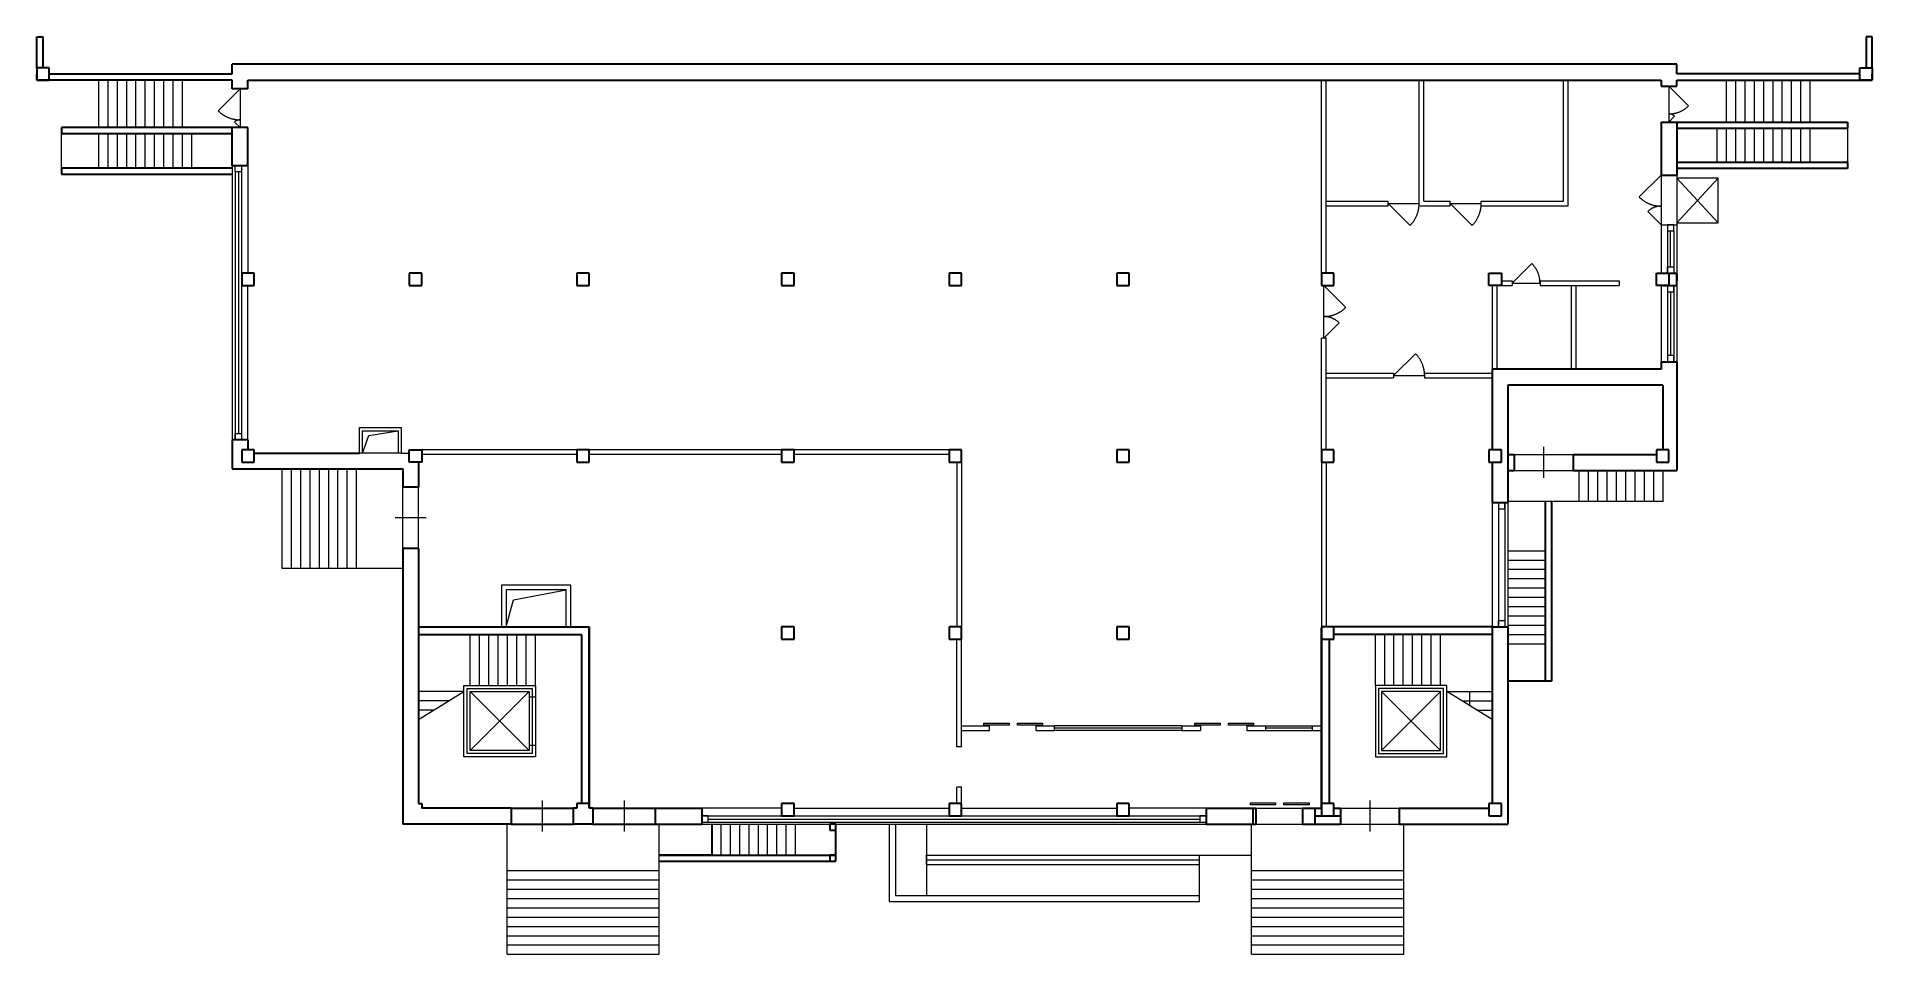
# Model space of a CAD drawing. Header units: metres. Extents: x 8.9 to 68, y 24.3 to 53.8.
import ezdxf

# ---------------------------------------------------------------- set-up
doc = ezdxf.new("R2010")
doc.units = ezdxf.units.M
doc.header["$MEASUREMENT"] = 0

msp = doc.modelspace()

# ---------------------------------------------------------------- linework, layer by layer
at = {"color": 7, "lineweight": 30, "ltscale": 0.001}
for p, q in [((8.885, 52.839), (8.885, 53.839)), ((8.885, 53.839), (9.085, 53.839)), ((9.085, 53.839), (9.085, 52.839)), ((68.05, 53.839), (67.85, 53.839)), ((67.85, 53.839), (67.85, 52.839)), ((68.05, 52.839), (68.05, 53.839)), ((9.285, 52.839), (8.885, 52.839)), ((8.885, 52.839), (8.885, 52.439)), ((9.285, 52.439), (9.285, 52.839)), ((15.185, 52.639), (15.185, 52.949)), ((61.75, 52.639), (61.75, 52.949)), ((67.65, 52.839), (68.05, 52.839)), ((67.65, 52.439), (67.65, 52.839)), ((68.05, 52.839), (68.05, 52.439)), ((8.885, 52.439), (8.885, 52.639)), ((8.885, 52.439), (9.285, 52.439)), ((15.185, 52.439), (8.885, 52.439)), ((9.285, 52.639), (15.185, 52.639)), ((15.185, 52.159), (15.185, 52.439)), ((15.695, 52.159), (15.185, 52.159)), ((15.695, 52.159), (15.695, 52.439)), ((15.695, 52.439), (61.24, 52.439)), ((61.24, 52.439), (61.24, 52.249)), ((61.24, 52.249), (61.75, 52.249)), ((67.65, 52.639), (61.75, 52.639)), ((61.75, 52.439), (68.05, 52.439)), ((61.75, 52.249), (61.75, 52.439)), ((68.05, 52.439), (67.65, 52.439)), ((68.05, 52.439), (68.05, 52.639)), ((9.685, 50.909), (9.685, 50.709)), ((15.185, 50.909), (9.685, 50.909)), ((15.695, 50.909), (15.185, 50.909)), ((15.185, 49.679), (15.185, 50.909)), ((15.695, 49.679), (15.695, 50.909)), ((61.24, 51.089), (61.24, 49.379)), ((61.24, 51.089), (61.75, 51.089)), ((61.75, 51.089), (67.25, 51.089)), ((61.75, 51.089), (61.75, 49.379)), ((61.75, 50.889), (67.25, 50.889)), ((67.25, 51.089), (67.25, 50.889)), ((15.185, 50.709), (9.685, 50.709)), ((67.25, 49.789), (61.75, 49.789)), ((67.25, 49.789), (67.25, 49.589)), ((9.685, 49.609), (15.185, 49.609)), ((9.685, 49.609), (9.685, 49.409)), ((9.685, 49.409), (15.185, 49.409)), ((15.695, 49.679), (15.185, 49.679)), ((61.24, 49.379), (61.75, 49.379)), ((61.24, 49.379), (61.75, 49.379)), ((67.25, 49.589), (61.75, 49.589)), ((15.895, 46.219), (15.495, 46.219)), ((15.495, 46.219), (15.495, 45.819)), ((15.895, 45.819), (15.895, 46.219)), ((61.095, 46.219), (61.495, 46.219)), ((61.095, 45.819), (61.095, 46.219)), ((61.24, 46.219), (61.75, 46.219)), ((61.495, 46.219), (61.495, 45.819)), ((61.75, 45.819), (61.75, 46.219)), ((61.75, 46.179), (61.75, 45.979)), ((15.495, 45.819), (15.895, 45.819)), ((61.495, 45.819), (61.095, 45.819)), ((61.295, 45.819), (61.75, 45.819)), ((61.24, 43.359), (61.24, 43.119)), ((61.24, 43.359), (61.75, 43.359)), ((61.75, 43.359), (61.75, 39.859)), ((61.75, 43.359), (61.75, 40.119)), ((55.795, 43.119), (55.795, 40.519)), ((61.24, 43.119), (55.795, 43.119)), ((56.305, 42.609), (56.305, 38.819)), ((61.295, 42.609), (56.305, 42.609)), ((61.295, 42.609), (61.295, 40.519)), ((15.695, 40.849), (15.185, 40.849)), ((15.695, 40.849), (15.695, 40.519)), ((15.895, 40.519), (15.495, 40.519)), ((15.495, 40.519), (15.495, 40.119)), ((15.895, 40.119), (15.895, 40.519)), ((15.895, 40.419), (19.285, 40.419)), ((20.895, 40.409), (20.895, 40.519)), ((20.895, 40.519), (21.295, 40.519)), ((20.895, 40.119), (20.895, 40.519)), ((21.295, 40.519), (21.295, 40.119)), ((26.695, 40.519), (26.295, 40.519)), ((26.295, 40.519), (26.295, 40.119)), ((26.695, 40.119), (26.695, 40.519)), ((33.295, 40.519), (32.895, 40.519)), ((32.895, 40.519), (32.895, 40.119)), ((33.295, 40.119), (33.295, 40.519)), ((38.695, 40.519), (38.295, 40.519)), ((38.295, 40.519), (38.295, 40.119)), ((38.695, 40.119), (38.695, 40.519)), ((44.095, 40.519), (43.695, 40.519)), ((43.695, 40.519), (43.695, 40.119)), ((44.095, 40.119), (44.095, 40.519)), ((50.695, 40.519), (50.295, 40.519)), ((50.295, 40.519), (50.295, 40.119)), ((50.695, 40.119), (50.695, 40.519)), ((56.095, 40.519), (55.695, 40.519)), ((55.695, 40.519), (55.695, 40.119)), ((56.095, 40.519), (55.695, 40.519)), ((55.695, 40.519), (55.695, 40.119)), ((56.095, 40.119), (56.095, 40.519)), ((56.095, 40.119), (56.095, 40.519)), ((56.305, 40.369), (56.505, 40.369)), ((56.505, 40.369), (56.505, 39.859)), ((58.405, 40.369), (58.405, 39.859)), ((58.405, 40.369), (61.095, 40.369)), ((61.495, 40.519), (61.095, 40.519)), ((61.095, 40.519), (61.095, 40.119)), ((61.495, 40.519), (61.095, 40.519)), ((61.095, 40.519), (61.095, 40.119)), ((61.495, 40.119), (61.495, 40.519)), ((61.495, 40.119), (61.495, 40.519)), ((15.185, 39.909), (20.685, 39.909)), ((15.495, 40.119), (15.895, 40.119)), ((20.685, 39.909), (20.685, 39.319)), ((21.295, 40.119), (20.895, 40.119)), ((21.195, 40.119), (21.195, 39.319)), ((26.295, 40.119), (26.695, 40.119)), ((32.895, 40.119), (33.295, 40.119)), ((38.295, 40.119), (38.695, 40.119)), ((43.695, 40.119), (44.095, 40.119)), ((50.295, 40.119), (50.695, 40.119)), ((55.695, 40.119), (56.095, 40.119)), ((55.695, 40.119), (56.095, 40.119)), ((55.795, 40.119), (55.795, 38.819)), ((56.305, 39.859), (56.505, 39.859)), ((58.405, 39.859), (61.75, 39.859)), ((61.095, 40.119), (61.495, 40.119)), ((61.095, 40.119), (61.495, 40.119)), ((21.195, 39.319), (20.685, 39.319)), ((55.795, 38.819), (56.305, 38.819)), ((57.505, 38.859), (57.505, 33.059)), ((57.705, 38.859), (57.705, 33.059)), ((21.195, 37.339), (20.685, 37.339)), ((20.685, 37.339), (20.685, 28.459)), ((21.195, 37.339), (21.195, 29.119)), ((21.195, 34.819), (26.695, 34.819)), ((21.195, 34.819), (23.865, 34.819)), ((21.195, 34.569), (26.445, 34.569)), ((26.445, 34.569), (26.445, 29.119)), ((26.695, 34.819), (26.695, 28.969)), ((26.695, 28.969), (26.695, 34.769)), ((33.295, 34.819), (32.895, 34.819)), ((32.895, 34.819), (32.895, 34.419)), ((32.895, 34.419), (33.295, 34.419)), ((33.295, 34.419), (33.295, 34.819)), ((38.695, 34.819), (38.295, 34.819)), ((38.295, 34.819), (38.295, 34.419)), ((38.295, 34.419), (38.695, 34.419)), ((38.695, 34.419), (38.695, 34.819)), ((44.095, 34.819), (43.695, 34.819)), ((43.695, 34.819), (43.695, 34.419)), ((43.695, 34.419), (44.095, 34.419)), ((44.095, 34.419), (44.095, 34.819)), ((55.795, 34.819), (50.295, 34.819)), ((50.295, 34.819), (50.295, 28.969)), ((50.695, 34.819), (50.295, 34.819)), ((50.295, 34.819), (50.295, 34.419)), ((50.295, 28.969), (50.295, 34.769)), ((50.295, 34.419), (50.695, 34.419)), ((50.545, 34.419), (50.545, 29.119)), ((50.695, 34.419), (50.695, 34.819)), ((55.795, 34.569), (50.695, 34.569)), ((55.795, 34.819), (56.305, 34.819)), ((55.795, 34.819), (55.795, 29.119)), ((56.305, 34.819), (56.305, 28.459)), ((57.705, 33.059), (56.305, 33.059)), ((21.195, 29.119), (21.295, 29.119)), ((21.295, 29.119), (21.295, 28.969)), ((26.695, 29.119), (26.295, 29.119)), ((26.295, 29.119), (26.295, 28.969)), ((26.695, 28.969), (26.695, 29.119)), ((33.295, 29.119), (32.895, 29.119)), ((32.895, 29.119), (32.895, 28.719)), ((33.295, 28.919), (33.295, 29.119)), ((33.295, 28.719), (33.295, 29.119)), ((38.695, 29.119), (38.295, 29.119)), ((38.295, 29.119), (38.295, 28.719)), ((38.695, 28.719), (38.695, 29.119)), ((44.095, 29.119), (43.695, 29.119)), ((43.695, 29.119), (43.695, 28.719)), ((44.095, 28.719), (44.095, 29.119)), ((50.695, 29.119), (50.295, 29.119)), ((50.295, 29.119), (50.295, 28.719)), ((50.695, 28.719), (50.695, 29.119)), ((56.095, 29.119), (55.695, 29.119)), ((55.695, 29.119), (55.695, 28.719)), ((56.095, 28.719), (56.095, 29.119)), ((24.175, 28.459), (20.685, 28.459)), ((24.175, 28.969), (21.295, 28.969)), ((24.175, 28.969), (26.175, 28.969)), ((24.175, 28.969), (24.175, 28.459)), ((24.175, 28.459), (26.175, 28.459)), ((26.175, 28.969), (26.175, 28.459)), ((26.295, 28.969), (26.175, 28.969)), ((26.815, 28.459), (26.175, 28.459)), ((26.815, 28.969), (26.695, 28.969)), ((26.815, 28.969), (28.815, 28.969)), ((26.815, 28.969), (26.815, 28.459)), ((26.815, 28.459), (28.815, 28.459)), ((28.815, 28.969), (30.325, 28.969)), ((28.815, 28.969), (28.815, 28.459)), ((28.815, 28.459), (30.325, 28.459)), ((30.325, 28.969), (30.325, 28.459)), ((30.645, 28.459), (30.645, 27.459)), ((32.895, 28.719), (33.295, 28.719)), ((34.645, 28.459), (34.445, 28.459)), ((34.445, 28.459), (34.445, 28.259)), ((34.645, 28.259), (34.645, 28.459)), ((34.645, 27.459), (34.645, 28.459)), ((38.295, 28.719), (38.695, 28.719)), ((43.695, 28.719), (44.095, 28.719)), ((46.575, 28.969), (46.575, 28.459)), ((46.575, 28.969), (48.185, 28.969)), ((46.575, 28.969), (48.185, 28.969)), ((46.575, 28.459), (48.185, 28.459)), ((46.575, 28.459), (48.045, 28.459)), ((48.085, 28.969), (48.085, 28.459)), ((48.185, 28.969), (48.185, 28.459)), ((49.685, 28.969), (49.685, 28.459)), ((49.685, 28.969), (50.295, 28.969)), ((49.685, 28.459), (50.905, 28.459)), ((50.085, 28.969), (50.085, 28.459)), ((50.085, 28.969), (50.295, 28.969)), ((50.085, 28.719), (50.295, 28.719)), ((50.295, 28.719), (50.695, 28.719)), ((50.695, 28.969), (50.905, 28.969)), ((50.695, 28.719), (50.905, 28.719)), ((50.905, 28.969), (50.905, 28.459)), ((52.805, 28.969), (52.805, 28.459)), ((52.805, 28.969), (55.695, 28.969)), ((52.805, 28.459), (56.305, 28.459)), ((55.695, 28.719), (56.095, 28.719)), ((34.445, 28.259), (34.645, 28.259)), ((28.945, 27.459), (34.645, 27.459)), ((30.645, 27.459), (28.945, 27.459)), ((28.945, 27.259), (34.645, 27.259)), ((34.645, 27.459), (34.445, 27.459)), ((34.445, 27.459), (34.445, 27.259)), ((34.445, 27.259), (34.645, 27.259)), ((34.645, 27.259), (34.645, 27.459))]:
    msp.add_line(p, q, dxfattribs=at)
at = {"color": 7, "linetype": 'Continuous', "lineweight": 30}
for p, q in [((61.75, 52.949), (15.185, 52.949)), ((21.295, 46.219), (20.895, 46.219)), ((20.895, 46.219), (20.895, 45.819)), ((21.295, 45.819), (21.295, 46.219)), ((26.695, 46.219), (26.295, 46.219)), ((26.295, 46.219), (26.295, 45.819)), ((26.695, 45.819), (26.695, 46.219)), ((33.295, 46.219), (32.895, 46.219)), ((32.895, 46.219), (32.895, 45.819)), ((33.295, 45.819), (33.295, 46.219)), ((38.695, 46.219), (38.295, 46.219)), ((38.295, 46.219), (38.295, 45.819)), ((38.695, 45.819), (38.695, 46.219)), ((44.095, 46.219), (43.695, 46.219)), ((43.695, 46.219), (43.695, 45.819)), ((44.095, 45.819), (44.095, 46.219)), ((50.695, 46.219), (50.295, 46.219)), ((50.295, 46.219), (50.295, 45.819)), ((50.695, 45.819), (50.695, 46.219)), ((55.695, 46.219), (56.095, 46.219)), ((55.695, 45.819), (55.695, 46.219)), ((56.095, 46.219), (56.095, 45.819)), ((20.895, 45.819), (21.295, 45.819)), ((26.295, 45.819), (26.695, 45.819)), ((32.895, 45.819), (33.295, 45.819)), ((38.295, 45.819), (38.695, 45.819)), ((43.695, 45.819), (44.095, 45.819)), ((50.295, 45.819), (50.695, 45.819)), ((56.095, 45.819), (55.695, 45.819)), ((15.185, 40.849), (15.185, 39.909))]:
    msp.add_line(p, q, dxfattribs=at)
at = {"color": 7, "linetype": 'Continuous', "lineweight": 0}
for p, q in [((10.885, 50.909), (10.885, 52.439)), ((11.185, 50.909), (11.185, 52.439)), ((11.485, 50.909), (11.485, 52.439)), ((11.785, 50.909), (11.785, 52.439)), ((12.085, 50.909), (12.085, 52.439)), ((12.385, 50.909), (12.385, 52.439)), ((12.685, 50.909), (12.685, 52.439)), ((12.985, 50.909), (12.985, 52.439)), ((13.285, 50.909), (13.285, 52.439)), ((13.585, 50.909), (13.585, 52.439)), ((15.44, 52.159), (14.733, 51.452)), ((15.44, 52.159), (15.44, 50.909)), ((61.495, 52.249), (61.495, 51.089)), ((61.495, 52.249), (62.131, 51.613)), ((63.35, 51.089), (63.35, 52.439)), ((63.65, 51.089), (63.65, 52.439)), ((63.95, 51.089), (63.95, 52.439)), ((64.25, 51.089), (64.25, 52.439)), ((64.55, 51.089), (64.55, 52.439)), ((64.85, 51.089), (64.85, 52.439)), ((65.15, 51.089), (65.15, 52.439)), ((65.45, 51.089), (65.45, 52.439)), ((65.75, 51.089), (65.75, 52.439)), ((66.05, 51.089), (66.05, 52.439)), ((61.94, 51.467), (61.955, 51.476)), ((61.955, 51.476), (61.969, 51.485)), ((61.969, 51.485), (61.984, 51.494)), ((61.984, 51.494), (61.998, 51.503)), ((61.998, 51.503), (62.013, 51.513)), ((62.013, 51.513), (62.027, 51.523)), ((62.027, 51.523), (62.04, 51.533)), ((62.04, 51.533), (62.054, 51.544)), ((62.054, 51.544), (62.067, 51.555)), ((62.067, 51.555), (62.081, 51.566)), ((62.081, 51.566), (62.094, 51.577)), ((62.094, 51.577), (62.106, 51.589)), ((62.106, 51.589), (62.119, 51.601)), ((62.119, 51.601), (62.131, 51.613)), ((14.733, 51.452), (14.746, 51.439)), ((14.746, 51.439), (14.759, 51.427)), ((14.759, 51.427), (14.772, 51.414)), ((14.772, 51.414), (14.786, 51.402)), ((14.786, 51.402), (14.8, 51.391)), ((14.8, 51.391), (14.814, 51.379)), ((14.814, 51.379), (14.829, 51.368)), ((14.829, 51.368), (14.843, 51.357)), ((14.843, 51.357), (14.858, 51.346)), ((14.858, 51.346), (14.873, 51.335)), ((14.873, 51.335), (14.888, 51.325)), ((14.888, 51.325), (14.903, 51.315)), ((14.903, 51.315), (14.919, 51.306)), ((14.919, 51.306), (14.934, 51.296)), ((14.934, 51.296), (14.95, 51.287)), ((14.95, 51.287), (14.966, 51.278)), ((14.966, 51.278), (14.982, 51.27)), ((14.982, 51.27), (14.999, 51.262)), ((14.999, 51.262), (15.015, 51.254)), ((15.015, 51.254), (15.032, 51.246)), ((15.032, 51.246), (15.049, 51.239)), ((15.049, 51.239), (15.066, 51.232)), ((15.066, 51.232), (15.083, 51.225)), ((15.083, 51.225), (15.1, 51.219)), ((15.1, 51.219), (15.117, 51.213)), ((15.117, 51.213), (15.134, 51.207)), ((15.134, 51.207), (15.152, 51.202)), ((15.152, 51.202), (15.169, 51.196)), ((15.169, 51.196), (15.187, 51.192)), ((15.187, 51.192), (15.205, 51.187)), ((15.205, 51.187), (15.222, 51.183)), ((15.222, 51.183), (15.24, 51.179)), ((15.24, 51.179), (15.258, 51.176)), ((15.258, 51.176), (15.276, 51.173)), ((15.269, 51.092), (15.263, 51.086)), ((15.263, 51.086), (15.44, 50.909)), ((15.276, 51.098), (15.269, 51.092)), ((15.276, 51.173), (15.294, 51.17)), ((15.283, 51.104), (15.276, 51.098)), ((15.29, 51.109), (15.283, 51.104)), ((15.297, 51.115), (15.29, 51.109)), ((15.294, 51.17), (15.312, 51.167)), ((15.305, 51.119), (15.297, 51.115)), ((15.312, 51.124), (15.305, 51.119)), ((15.312, 51.167), (15.33, 51.165)), ((15.32, 51.129), (15.312, 51.124)), ((15.328, 51.133), (15.32, 51.129)), ((15.336, 51.137), (15.328, 51.133)), ((15.33, 51.165), (15.349, 51.163)), ((15.344, 51.14), (15.336, 51.137)), ((15.352, 51.143), (15.344, 51.14)), ((15.349, 51.163), (15.367, 51.162)), ((15.361, 51.146), (15.352, 51.143)), ((15.369, 51.149), (15.361, 51.146)), ((15.367, 51.162), (15.385, 51.161)), ((15.378, 51.151), (15.369, 51.149)), ((15.387, 51.153), (15.378, 51.151)), ((15.385, 51.161), (15.403, 51.16)), ((15.395, 51.155), (15.387, 51.153)), ((15.404, 51.157), (15.395, 51.155)), ((15.403, 51.16), (15.421, 51.159)), ((15.413, 51.158), (15.404, 51.157)), ((15.422, 51.159), (15.413, 51.158)), ((15.421, 51.159), (15.44, 51.159)), ((15.431, 51.159), (15.422, 51.159)), ((15.44, 51.159), (15.431, 51.159)), ((61.495, 51.349), (61.512, 51.349)), ((61.504, 51.349), (61.495, 51.349)), ((61.495, 51.089), (61.679, 51.273)), ((61.513, 51.349), (61.504, 51.349)), ((61.512, 51.349), (61.529, 51.35)), ((61.523, 51.348), (61.513, 51.349)), ((61.532, 51.347), (61.523, 51.348)), ((61.529, 51.35), (61.546, 51.351)), ((61.541, 51.345), (61.532, 51.347)), ((61.55, 51.343), (61.541, 51.345)), ((61.546, 51.351), (61.564, 51.352)), ((61.559, 51.341), (61.55, 51.343)), ((61.568, 51.339), (61.559, 51.341)), ((61.564, 51.352), (61.581, 51.353)), ((61.577, 51.336), (61.568, 51.339)), ((61.586, 51.333), (61.577, 51.336)), ((61.581, 51.353), (61.598, 51.355)), ((61.594, 51.329), (61.586, 51.333)), ((61.603, 51.326), (61.594, 51.329)), ((61.598, 51.355), (61.615, 51.357)), ((61.611, 51.322), (61.603, 51.326)), ((61.619, 51.317), (61.611, 51.322)), ((61.615, 51.357), (61.632, 51.36)), ((61.627, 51.313), (61.619, 51.317)), ((61.635, 51.308), (61.627, 51.313)), ((61.632, 51.36), (61.649, 51.363)), ((61.643, 51.303), (61.635, 51.308)), ((61.651, 51.297), (61.643, 51.303)), ((61.649, 51.363), (61.666, 51.366)), ((61.658, 51.292), (61.651, 51.297)), ((61.665, 51.286), (61.658, 51.292)), ((61.672, 51.279), (61.665, 51.286)), ((61.666, 51.366), (61.683, 51.369)), ((61.679, 51.273), (61.672, 51.279)), ((61.683, 51.369), (61.7, 51.373)), ((61.7, 51.373), (61.717, 51.377)), ((61.717, 51.377), (61.733, 51.381)), ((61.733, 51.381), (61.75, 51.386)), ((61.75, 51.386), (61.766, 51.391)), ((61.766, 51.391), (61.783, 51.396)), ((61.783, 51.396), (61.799, 51.402)), ((61.799, 51.402), (61.815, 51.408)), ((61.815, 51.408), (61.831, 51.414)), ((61.831, 51.414), (61.847, 51.421)), ((61.847, 51.421), (61.863, 51.428)), ((61.863, 51.428), (61.879, 51.435)), ((61.879, 51.435), (61.894, 51.443)), ((61.894, 51.443), (61.909, 51.45)), ((61.909, 51.45), (61.925, 51.459)), ((61.925, 51.459), (61.94, 51.467)), ((63.05, 49.789), (63.05, 50.891)), ((63.35, 49.789), (63.35, 50.891)), ((63.65, 49.789), (63.65, 50.891)), ((63.95, 49.789), (63.95, 50.891)), ((64.25, 49.789), (64.25, 50.891)), ((64.55, 49.789), (64.55, 50.891)), ((64.85, 49.789), (64.85, 50.891)), ((65.15, 49.789), (65.15, 50.891)), ((65.45, 49.789), (65.45, 50.891)), ((65.75, 49.789), (65.75, 50.891)), ((66.05, 49.789), (66.05, 50.891)), ((67.25, 50.889), (67.25, 49.789)), ((9.685, 49.608), (9.685, 50.709)), ((10.885, 49.609), (10.885, 50.711)), ((11.185, 49.609), (11.185, 50.711)), ((11.485, 49.609), (11.485, 50.711)), ((11.785, 49.609), (11.785, 50.711)), ((12.085, 49.609), (12.085, 50.711)), ((12.385, 49.609), (12.385, 50.711)), ((12.685, 49.609), (12.685, 50.711)), ((12.985, 49.609), (12.985, 50.711)), ((13.285, 49.609), (13.285, 50.711)), ((13.585, 49.609), (13.585, 50.711)), ((13.885, 49.609), (13.885, 50.711)), ((15.285, 49.479), (15.285, 49.679)), ((15.285, 49.679), (15.485, 49.679)), ((15.485, 49.479), (15.285, 49.479)), ((15.285, 49.479), (15.285, 40.849)), ((15.385, 49.479), (15.385, 41.049)), ((15.485, 49.679), (15.485, 49.479)), ((15.485, 49.479), (15.485, 40.849)), ((61.24, 49.379), (60.533, 48.672)), ((61.24, 49.379), (61.24, 47.779)), ((61.75, 49.379), (61.75, 47.779)), ((63.086, 49.283), (61.75, 47.834)), ((63.086, 47.834), (61.75, 49.283)), ((63.086, 49.283), (61.75, 49.283)), ((61.75, 49.283), (61.75, 47.834)), ((63.086, 47.834), (63.086, 49.283)), ((60.533, 48.672), (60.546, 48.659)), ((60.546, 48.659), (60.559, 48.647)), ((60.559, 48.647), (60.572, 48.634)), ((60.572, 48.634), (60.586, 48.622)), ((60.586, 48.622), (60.6, 48.611)), ((60.6, 48.611), (60.614, 48.599)), ((60.614, 48.599), (60.629, 48.588)), ((60.629, 48.588), (60.643, 48.577)), ((60.643, 48.577), (60.658, 48.566)), ((60.658, 48.566), (60.673, 48.555)), ((60.673, 48.555), (60.688, 48.545)), ((60.688, 48.545), (60.703, 48.535)), ((60.703, 48.535), (60.719, 48.526)), ((60.719, 48.526), (60.734, 48.516)), ((60.734, 48.516), (60.75, 48.507)), ((52.445, 48.464), (53.445, 48.464)), ((52.445, 48.464), (53.152, 47.757)), ((53.279, 47.912), (53.289, 47.928)), ((53.289, 47.928), (53.298, 47.943)), ((53.298, 47.943), (53.308, 47.959)), ((53.308, 47.959), (53.317, 47.975)), ((53.317, 47.975), (53.326, 47.991)), ((53.326, 47.991), (53.334, 48.007)), ((53.334, 48.007), (53.342, 48.023)), ((53.342, 48.023), (53.35, 48.04)), ((53.35, 48.04), (53.358, 48.056)), ((53.358, 48.056), (53.365, 48.073)), ((53.365, 48.073), (53.372, 48.09)), ((53.372, 48.09), (53.379, 48.107)), ((53.379, 48.107), (53.385, 48.124)), ((53.385, 48.124), (53.391, 48.141)), ((53.391, 48.141), (53.397, 48.159)), ((53.397, 48.159), (53.402, 48.176)), ((53.402, 48.176), (53.407, 48.194)), ((53.407, 48.194), (53.412, 48.211)), ((53.412, 48.211), (53.417, 48.229)), ((53.417, 48.229), (53.421, 48.247)), ((53.421, 48.247), (53.425, 48.265)), ((53.425, 48.265), (53.428, 48.283)), ((53.428, 48.283), (53.431, 48.301)), ((53.431, 48.301), (53.434, 48.319)), ((53.434, 48.319), (53.437, 48.337)), ((53.437, 48.337), (53.439, 48.355)), ((53.439, 48.355), (53.441, 48.373)), ((53.441, 48.373), (53.442, 48.391)), ((53.442, 48.391), (53.443, 48.409)), ((53.443, 48.409), (53.444, 48.428)), ((53.444, 48.428), (53.445, 48.446)), ((53.445, 48.446), (53.445, 48.464)), ((54.445, 48.464), (55.445, 48.464)), ((54.445, 48.464), (55.152, 47.757)), ((55.279, 47.912), (55.289, 47.928)), ((55.289, 47.928), (55.298, 47.943)), ((55.298, 47.943), (55.308, 47.959)), ((55.308, 47.959), (55.317, 47.975)), ((55.317, 47.975), (55.326, 47.991)), ((55.326, 47.991), (55.334, 48.007)), ((55.334, 48.007), (55.342, 48.023)), ((55.342, 48.023), (55.35, 48.04)), ((55.35, 48.04), (55.358, 48.056)), ((55.358, 48.056), (55.365, 48.073)), ((55.365, 48.073), (55.372, 48.09)), ((55.372, 48.09), (55.379, 48.107)), ((55.379, 48.107), (55.385, 48.124)), ((55.385, 48.124), (55.391, 48.141)), ((55.391, 48.141), (55.397, 48.159)), ((55.397, 48.159), (55.402, 48.176)), ((55.402, 48.176), (55.407, 48.194)), ((55.407, 48.194), (55.412, 48.211)), ((55.412, 48.211), (55.417, 48.229)), ((55.417, 48.229), (55.421, 48.247)), ((55.421, 48.247), (55.425, 48.265)), ((55.425, 48.265), (55.428, 48.283)), ((55.428, 48.283), (55.431, 48.301)), ((55.431, 48.301), (55.434, 48.319)), ((55.434, 48.319), (55.437, 48.337)), ((55.437, 48.337), (55.439, 48.355)), ((55.439, 48.355), (55.441, 48.373)), ((55.441, 48.373), (55.442, 48.391)), ((55.442, 48.391), (55.443, 48.409)), ((55.443, 48.409), (55.444, 48.428)), ((55.444, 48.428), (55.445, 48.446)), ((55.445, 48.446), (55.445, 48.464)), ((60.75, 48.507), (60.766, 48.498)), ((60.766, 48.498), (60.782, 48.49)), ((60.782, 48.49), (60.799, 48.482)), ((60.799, 48.482), (60.815, 48.474)), ((60.815, 48.474), (60.832, 48.466)), ((60.825, 48.213), (60.815, 48.203)), ((61.24, 47.779), (60.815, 48.203)), ((60.836, 48.223), (60.825, 48.213)), ((60.832, 48.466), (60.849, 48.459)), ((60.846, 48.232), (60.836, 48.223)), ((60.856, 48.241), (60.846, 48.232)), ((60.849, 48.459), (60.866, 48.452)), ((60.867, 48.25), (60.856, 48.241)), ((60.866, 48.452), (60.883, 48.445)), ((60.878, 48.258), (60.867, 48.25)), ((60.889, 48.266), (60.878, 48.258)), ((60.883, 48.445), (60.9, 48.439)), ((60.901, 48.274), (60.889, 48.266)), ((60.9, 48.439), (60.917, 48.433)), ((60.912, 48.282), (60.901, 48.274)), ((60.924, 48.289), (60.912, 48.282)), ((60.917, 48.433), (60.934, 48.427)), ((60.936, 48.296), (60.924, 48.289)), ((60.934, 48.427), (60.952, 48.422)), ((60.948, 48.303), (60.936, 48.296)), ((60.96, 48.31), (60.948, 48.303)), ((60.952, 48.422), (60.969, 48.416)), ((60.972, 48.316), (60.96, 48.31)), ((60.969, 48.416), (60.987, 48.412)), ((60.985, 48.322), (60.972, 48.316)), ((60.997, 48.328), (60.985, 48.322)), ((60.987, 48.412), (61.005, 48.407)), ((61.01, 48.334), (60.997, 48.328)), ((61.005, 48.407), (61.022, 48.403)), ((61.023, 48.339), (61.01, 48.334)), ((61.022, 48.403), (61.04, 48.399)), ((61.036, 48.344), (61.023, 48.339)), ((61.049, 48.348), (61.036, 48.344)), ((61.04, 48.399), (61.058, 48.396)), ((61.062, 48.352), (61.049, 48.348)), ((61.058, 48.396), (61.076, 48.393)), ((61.076, 48.356), (61.062, 48.352)), ((61.076, 48.393), (61.094, 48.39)), ((61.089, 48.36), (61.076, 48.356)), ((61.102, 48.363), (61.089, 48.36)), ((61.094, 48.39), (61.112, 48.387)), ((61.116, 48.366), (61.102, 48.363)), ((61.112, 48.387), (61.13, 48.385)), ((61.129, 48.369), (61.116, 48.366)), ((61.143, 48.371), (61.129, 48.369)), ((61.13, 48.385), (61.149, 48.383)), ((61.157, 48.373), (61.143, 48.371)), ((61.149, 48.383), (61.167, 48.382)), ((61.171, 48.375), (61.157, 48.373)), ((61.167, 48.382), (61.185, 48.381)), ((61.184, 48.377), (61.171, 48.375)), ((61.198, 48.378), (61.184, 48.377)), ((61.185, 48.381), (61.203, 48.38)), ((61.212, 48.379), (61.198, 48.378)), ((61.203, 48.38), (61.221, 48.379)), ((61.226, 48.379), (61.212, 48.379)), ((61.221, 48.379), (61.24, 48.379)), ((61.24, 48.379), (61.226, 48.379)), ((53.152, 47.757), (53.165, 47.77)), ((53.165, 47.77), (53.177, 47.783)), ((53.177, 47.783), (53.19, 47.797)), ((53.19, 47.797), (53.202, 47.811)), ((53.202, 47.811), (53.213, 47.825)), ((53.213, 47.825), (53.225, 47.839)), ((53.225, 47.839), (53.236, 47.853)), ((53.236, 47.853), (53.247, 47.868)), ((53.247, 47.868), (53.258, 47.882)), ((53.258, 47.882), (53.269, 47.897)), ((53.269, 47.897), (53.279, 47.912)), ((55.152, 47.757), (55.165, 47.77)), ((55.165, 47.77), (55.177, 47.783)), ((55.177, 47.783), (55.19, 47.797)), ((55.19, 47.797), (55.202, 47.811)), ((55.202, 47.811), (55.213, 47.825)), ((55.213, 47.825), (55.225, 47.839)), ((55.225, 47.839), (55.236, 47.853)), ((55.236, 47.853), (55.247, 47.868)), ((55.247, 47.868), (55.258, 47.882)), ((55.258, 47.882), (55.269, 47.897)), ((55.269, 47.897), (55.279, 47.912)), ((61.45, 47.779), (61.45, 47.579)), ((61.65, 47.779), (61.45, 47.779)), ((61.45, 47.579), (61.45, 46.219)), ((61.45, 47.579), (61.65, 47.579)), ((61.55, 46.419), (61.55, 47.579)), ((61.65, 47.579), (61.65, 47.779)), ((61.65, 47.579), (61.65, 46.379)), ((61.75, 47.834), (63.086, 47.834)), ((56.44, 45.894), (57.076, 46.531)), ((57.088, 46.518), (57.076, 46.531)), ((57.1, 46.506), (57.088, 46.518)), ((57.112, 46.493), (57.1, 46.506)), ((57.123, 46.48), (57.112, 46.493)), ((57.134, 46.467), (57.123, 46.48)), ((57.145, 46.453), (57.134, 46.467)), ((57.155, 46.44), (57.145, 46.453)), ((57.166, 46.426), (57.155, 46.44)), ((57.176, 46.412), (57.166, 46.426)), ((57.186, 46.398), (57.176, 46.412)), ((57.195, 46.383), (57.186, 46.398)), ((57.204, 46.369), (57.195, 46.383)), ((57.213, 46.354), (57.204, 46.369)), ((57.222, 46.339), (57.213, 46.354)), ((57.23, 46.324), (57.222, 46.339)), ((57.238, 46.309), (57.23, 46.324)), ((57.246, 46.294), (57.238, 46.309)), ((57.254, 46.278), (57.246, 46.294)), ((57.261, 46.262), (57.254, 46.278)), ((57.268, 46.247), (57.261, 46.262)), ((57.274, 46.231), (57.268, 46.247)), ((57.281, 46.215), (57.274, 46.231)), ((57.287, 46.198), (57.281, 46.215)), ((57.292, 46.182), (57.287, 46.198)), ((57.298, 46.166), (57.292, 46.182)), ((57.303, 46.149), (57.298, 46.166)), ((57.308, 46.133), (57.303, 46.149)), ((61.45, 46.219), (61.45, 46.419)), ((61.45, 46.419), (61.65, 46.419)), ((61.65, 46.219), (61.45, 46.219)), ((61.65, 46.419), (61.65, 46.219)), ((50.37, 44.119), (50.37, 45.819)), ((50.37, 45.819), (51.077, 45.112)), ((56.44, 45.894), (57.34, 45.894)), ((57.312, 46.116), (57.308, 46.133)), ((57.316, 46.099), (57.312, 46.116)), ((57.32, 46.082), (57.316, 46.099)), ((57.323, 46.066), (57.32, 46.082)), ((57.326, 46.049), (57.323, 46.066)), ((57.329, 46.032), (57.326, 46.049)), ((57.332, 46.015), (57.329, 46.032)), ((57.334, 45.997), (57.332, 46.015)), ((57.336, 45.98), (57.334, 45.997)), ((57.337, 45.963), (57.336, 45.98)), ((57.338, 45.946), (57.337, 45.963)), ((57.339, 45.929), (57.338, 45.946)), ((57.34, 45.911), (57.339, 45.929)), ((57.34, 45.894), (57.34, 45.911)), ((61.45, 45.819), (61.45, 45.619)), ((61.65, 45.819), (61.45, 45.819)), ((61.45, 45.819), (61.45, 43.359)), ((61.45, 45.619), (61.65, 45.619)), ((61.55, 45.619), (61.55, 43.559)), ((61.65, 45.619), (61.65, 45.819)), ((61.65, 45.819), (61.65, 43.359)), ((50.875, 44.956), (50.891, 44.966)), ((50.891, 44.966), (50.906, 44.975)), ((50.906, 44.975), (50.922, 44.985)), ((50.922, 44.985), (50.937, 44.995)), ((50.937, 44.995), (50.952, 45.006)), ((50.952, 45.006), (50.966, 45.017)), ((50.966, 45.017), (50.981, 45.028)), ((50.981, 45.028), (50.995, 45.039)), ((50.995, 45.039), (51.009, 45.051)), ((51.009, 45.051), (51.023, 45.062)), ((51.023, 45.062), (51.037, 45.074)), ((51.037, 45.074), (51.051, 45.087)), ((51.051, 45.087), (51.064, 45.099)), ((51.064, 45.099), (51.077, 45.112)), ((50.37, 44.819), (50.388, 44.819)), ((50.385, 44.819), (50.37, 44.819)), ((50.865, 44.614), (50.37, 44.119)), ((50.4, 44.819), (50.385, 44.819)), ((50.388, 44.819), (50.406, 44.82)), ((50.416, 44.818), (50.4, 44.819)), ((50.406, 44.82), (50.425, 44.821)), ((50.431, 44.817), (50.416, 44.818)), ((50.425, 44.821), (50.443, 44.822)), ((50.446, 44.815), (50.431, 44.817)), ((50.443, 44.822), (50.461, 44.823)), ((50.461, 44.813), (50.446, 44.815)), ((50.461, 44.823), (50.479, 44.825)), ((50.476, 44.811), (50.461, 44.813)), ((50.491, 44.809), (50.476, 44.811)), ((50.479, 44.825), (50.497, 44.827)), ((50.506, 44.806), (50.491, 44.809)), ((50.497, 44.827), (50.515, 44.83)), ((50.521, 44.803), (50.506, 44.806)), ((50.515, 44.83), (50.533, 44.833)), ((50.536, 44.799), (50.521, 44.803)), ((50.533, 44.833), (50.551, 44.836)), ((50.551, 44.795), (50.536, 44.799)), ((50.551, 44.836), (50.569, 44.839)), ((50.566, 44.791), (50.551, 44.795)), ((50.58, 44.787), (50.566, 44.791)), ((50.569, 44.839), (50.587, 44.843)), ((50.595, 44.782), (50.58, 44.787)), ((50.587, 44.843), (50.605, 44.847)), ((50.609, 44.777), (50.595, 44.782)), ((50.605, 44.847), (50.623, 44.852)), ((50.623, 44.772), (50.609, 44.777)), ((50.623, 44.852), (50.64, 44.856)), ((50.638, 44.766), (50.623, 44.772)), ((50.652, 44.76), (50.638, 44.766)), ((50.64, 44.856), (50.658, 44.862)), ((50.666, 44.754), (50.652, 44.76)), ((50.658, 44.862), (50.675, 44.867)), ((50.679, 44.747), (50.666, 44.754)), ((50.675, 44.867), (50.693, 44.873)), ((50.693, 44.74), (50.679, 44.747)), ((50.693, 44.873), (50.71, 44.879)), ((50.706, 44.733), (50.693, 44.74)), ((50.72, 44.725), (50.706, 44.733)), ((50.71, 44.879), (50.727, 44.885)), ((50.733, 44.718), (50.72, 44.725)), ((50.727, 44.885), (50.744, 44.892)), ((50.746, 44.71), (50.733, 44.718)), ((50.744, 44.892), (50.761, 44.899)), ((50.759, 44.701), (50.746, 44.71)), ((50.771, 44.693), (50.759, 44.701)), ((50.761, 44.899), (50.778, 44.906)), ((50.784, 44.684), (50.771, 44.693)), ((50.778, 44.906), (50.794, 44.914)), ((50.796, 44.675), (50.784, 44.684)), ((50.794, 44.914), (50.811, 44.922)), ((50.808, 44.665), (50.796, 44.675)), ((50.82, 44.655), (50.808, 44.665)), ((50.811, 44.922), (50.827, 44.93)), ((50.831, 44.645), (50.82, 44.655)), ((50.827, 44.93), (50.843, 44.938)), ((50.843, 44.635), (50.831, 44.645)), ((50.843, 44.938), (50.859, 44.947)), ((50.854, 44.625), (50.843, 44.635)), ((50.865, 44.614), (50.854, 44.625)), ((50.859, 44.947), (50.875, 44.956)), ((52.62, 42.914), (53.327, 43.621)), ((53.34, 43.608), (53.327, 43.621)), ((53.352, 43.595), (53.34, 43.608)), ((53.365, 43.582), (53.352, 43.595)), ((53.377, 43.568), (53.365, 43.582)), ((53.388, 43.554), (53.377, 43.568)), ((53.4, 43.54), (53.388, 43.554)), ((53.411, 43.525), (53.4, 43.54)), ((53.422, 43.511), (53.411, 43.525)), ((53.433, 43.496), (53.422, 43.511)), ((53.444, 43.481), (53.433, 43.496)), ((53.454, 43.466), (53.444, 43.481)), ((53.464, 43.451), (53.454, 43.466)), ((53.473, 43.435), (53.464, 43.451)), ((53.483, 43.419), (53.473, 43.435)), ((53.492, 43.404), (53.483, 43.419)), ((53.501, 43.388), (53.492, 43.404)), ((53.509, 43.371), (53.501, 43.388)), ((53.517, 43.355), (53.509, 43.371)), ((53.525, 43.339), (53.517, 43.355)), ((53.533, 43.322), (53.525, 43.339)), ((53.54, 43.305), (53.533, 43.322)), ((53.547, 43.288), (53.54, 43.305)), ((53.554, 43.271), (53.547, 43.288)), ((53.56, 43.254), (53.554, 43.271)), ((53.566, 43.237), (53.56, 43.254)), ((53.572, 43.22), (53.566, 43.237)), ((53.577, 43.202), (53.572, 43.22)), ((53.582, 43.185), (53.577, 43.202)), ((61.45, 43.559), (61.45, 43.359)), ((61.65, 43.559), (61.45, 43.559)), ((61.45, 43.359), (61.65, 43.359)), ((61.65, 43.359), (61.65, 43.559)), ((52.62, 42.914), (53.62, 42.914)), ((53.587, 43.167), (53.582, 43.185)), ((53.592, 43.149), (53.587, 43.167)), ((53.596, 43.132), (53.592, 43.149)), ((53.6, 43.114), (53.596, 43.132)), ((53.603, 43.096), (53.6, 43.114)), ((53.606, 43.078), (53.603, 43.096)), ((53.609, 43.06), (53.606, 43.078)), ((53.612, 43.042), (53.609, 43.06)), ((53.614, 43.024), (53.612, 43.042)), ((53.616, 43.005), (53.614, 43.024)), ((53.617, 42.987), (53.616, 43.005)), ((53.618, 42.969), (53.617, 42.987)), ((53.619, 42.951), (53.618, 42.969)), ((53.62, 42.932), (53.619, 42.951)), ((53.62, 42.914), (53.62, 42.932)), ((15.285, 40.849), (15.285, 41.049)), ((15.285, 41.049), (15.485, 41.049)), ((15.485, 40.849), (15.285, 40.849)), ((15.485, 41.049), (15.485, 40.849)), ((19.385, 41.139), (20.535, 41.139)), ((19.385, 40.419), (19.385, 41.139)), ((19.385, 40.419), (19.59, 40.988)), ((19.59, 40.988), (20.535, 41.139)), ((20.535, 41.139), (20.535, 40.419)), ((20.535, 40.419), (19.385, 40.419)), ((16.785, 39.909), (16.785, 36.709)), ((17.085, 39.909), (17.085, 36.709)), ((17.385, 39.909), (17.385, 36.709)), ((17.685, 39.909), (17.685, 36.709)), ((17.985, 39.909), (17.985, 36.709)), ((18.285, 39.909), (18.285, 36.709)), ((18.585, 39.909), (18.585, 36.709)), ((18.885, 39.909), (18.885, 36.709)), ((19.185, 39.909), (19.185, 36.709)), ((58.605, 38.859), (58.605, 39.859)), ((58.905, 38.859), (58.905, 39.859)), ((59.205, 38.859), (59.205, 39.859)), ((59.505, 38.859), (59.505, 39.859)), ((59.805, 38.859), (59.805, 39.859)), ((60.105, 38.859), (60.105, 39.859)), ((60.405, 38.859), (60.405, 39.859)), ((60.705, 38.859), (60.705, 39.859)), ((61.005, 38.859), (61.005, 39.859)), ((61.305, 38.859), (61.305, 39.859)), ((58.305, 38.859), (56.305, 38.859)), ((61.305, 38.859), (58.305, 38.859)), ((16.785, 36.709), (19.185, 36.709)), ((19.185, 36.709), (20.685, 36.709)), ((57.505, 37.259), (56.305, 37.259)), ((57.505, 36.959), (56.305, 36.959)), ((57.505, 36.659), (56.305, 36.659)), ((57.505, 36.359), (56.305, 36.359)), ((25.955, 36.009), (24.015, 36.009)), ((24.015, 36.009), (24.015, 34.819)), ((24.015, 34.819), (24.248, 35.689)), ((24.248, 35.689), (25.955, 36.009)), ((25.955, 34.819), (25.955, 36.009)), ((57.505, 36.059), (56.305, 36.059)), ((57.505, 35.759), (56.305, 35.759)), ((57.505, 35.459), (56.305, 35.459)), ((57.505, 35.159), (56.305, 35.159)), ((22.857, 32.928), (22.857, 34.569)), ((23.157, 32.928), (23.157, 34.569)), ((23.457, 32.928), (23.457, 34.569)), ((23.757, 32.928), (23.757, 34.569)), ((24.057, 32.928), (24.057, 34.569)), ((24.357, 32.928), (24.357, 34.569)), ((24.657, 32.928), (24.657, 34.569)), ((24.957, 32.928), (24.957, 34.569)), ((52.033, 32.928), (52.033, 34.569)), ((52.333, 32.928), (52.333, 34.569)), ((52.633, 32.928), (52.633, 34.569)), ((52.933, 32.928), (52.933, 34.569)), ((53.233, 32.928), (53.233, 34.569)), ((53.533, 32.928), (53.533, 34.569)), ((53.833, 32.928), (53.833, 34.569)), ((54.133, 32.928), (54.133, 34.569)), ((57.505, 34.859), (56.305, 34.859)), ((57.505, 34.559), (56.305, 34.559)), ((57.505, 34.259), (56.305, 34.259)), ((21.195, 31.828), (22.657, 32.728)), ((22.657, 32.728), (21.195, 32.728)), ((22.657, 32.928), (24.957, 32.928)), ((22.657, 30.628), (22.657, 32.928)), ((22.757, 32.828), (24.857, 32.828)), ((22.757, 30.728), (22.757, 32.828)), ((22.857, 32.728), (24.757, 30.828)), ((22.857, 30.828), (24.757, 32.728)), ((22.857, 32.728), (24.757, 32.728)), ((22.857, 30.828), (22.857, 32.728)), ((24.757, 32.728), (24.757, 30.828)), ((24.757, 32.558), (24.957, 32.558)), ((24.857, 32.828), (24.857, 30.728)), ((24.957, 32.928), (24.957, 30.628)), ((54.333, 32.928), (52.033, 32.928)), ((52.033, 32.928), (52.033, 30.628)), ((54.233, 32.828), (52.133, 32.828)), ((52.133, 32.828), (52.133, 30.728)), ((54.133, 32.728), (52.233, 30.828)), ((54.133, 30.828), (52.233, 32.728)), ((54.133, 32.728), (52.233, 32.728)), ((52.233, 32.728), (52.233, 30.828)), ((54.133, 30.828), (54.133, 32.728)), ((54.233, 30.728), (54.233, 32.828)), ((54.333, 30.628), (54.333, 32.928)), ((55.795, 31.828), (54.333, 32.728)), ((54.333, 32.728), (55.795, 32.728)), ((55.064, 32.728), (55.064, 32.278)), ((22.17, 32.428), (21.195, 32.428)), ((21.682, 32.128), (21.195, 32.128)), ((54.82, 32.428), (55.795, 32.428)), ((55.307, 32.128), (55.795, 32.128)), ((39.416, 31.648), (39.416, 31.712)), ((39.416, 31.712), (40.229, 31.712)), ((40.229, 31.648), (39.416, 31.648)), ((40.229, 31.712), (40.229, 31.648)), ((40.495, 31.648), (40.495, 31.712)), ((40.495, 31.712), (41.307, 31.712)), ((41.307, 31.648), (40.495, 31.648)), ((41.307, 31.712), (41.307, 31.648)), ((45.795, 31.619), (41.695, 31.619)), ((45.795, 31.544), (41.695, 31.544)), ((45.795, 31.469), (41.695, 31.469)), ((46.216, 31.648), (46.216, 31.712)), ((46.216, 31.712), (47.029, 31.712)), ((47.029, 31.648), (46.216, 31.648)), ((47.029, 31.712), (47.029, 31.648)), ((47.295, 31.648), (47.295, 31.712)), ((47.295, 31.712), (48.107, 31.712)), ((48.107, 31.648), (47.295, 31.648)), ((48.107, 31.712), (48.107, 31.648)), ((48.495, 31.619), (49.995, 31.619)), ((49.995, 31.544), (48.495, 31.544)), ((48.495, 31.469), (49.995, 31.469)), ((24.757, 30.828), (22.857, 30.828)), ((24.757, 30.997), (24.957, 30.997)), ((52.233, 30.828), (54.133, 30.828)), ((24.957, 30.628), (22.657, 30.628)), ((24.857, 30.728), (22.757, 30.728)), ((52.033, 30.628), (54.333, 30.628)), ((52.133, 30.728), (54.233, 30.728)), ((48.006, 29.073), (48.006, 29.137)), ((48.006, 29.137), (48.819, 29.137)), ((48.819, 29.073), (48.006, 29.073)), ((48.819, 29.137), (48.819, 29.073)), ((49.085, 29.073), (49.085, 29.137)), ((49.085, 29.137), (49.897, 29.137)), ((49.897, 29.073), (49.085, 29.073)), ((49.897, 29.137), (49.897, 29.073)), ((24.045, 24.259), (24.045, 28.459)), ((28.945, 24.259), (28.945, 28.459)), ((30.325, 28.719), (30.325, 28.519)), ((30.525, 28.719), (30.325, 28.719)), ((30.325, 28.719), (46.575, 28.719)), ((30.325, 28.519), (30.525, 28.519)), ((30.325, 28.519), (46.575, 28.519)), ((30.525, 28.519), (30.525, 28.719)), ((30.525, 28.619), (46.375, 28.619)), ((30.645, 27.459), (30.645, 28.459)), ((30.945, 27.459), (30.945, 28.459)), ((31.245, 27.459), (31.245, 28.459)), ((31.545, 27.459), (31.545, 28.459)), ((31.845, 27.459), (31.845, 28.459)), ((32.145, 27.459), (32.145, 28.459)), ((32.445, 27.459), (32.445, 28.459)), ((32.745, 27.459), (32.745, 28.459)), ((33.045, 27.459), (33.045, 28.459)), ((33.345, 27.459), (33.345, 28.459)), ((36.365, 28.459), (36.365, 25.959)), ((36.565, 28.459), (36.565, 26.159)), ((37.565, 28.459), (37.565, 26.159)), ((46.375, 28.719), (46.375, 28.519)), ((46.575, 28.719), (46.375, 28.719)), ((46.375, 28.519), (46.575, 28.519)), ((46.575, 28.519), (46.575, 28.719)), ((48.045, 24.259), (48.045, 28.459)), ((52.945, 24.259), (52.945, 28.459)), ((33.345, 27.459), (30.645, 27.459)), ((37.565, 27.159), (37.565, 27.459)), ((37.565, 27.459), (48.045, 27.459)), ((37.565, 27.309), (46.365, 27.309)), ((46.365, 27.159), (46.365, 27.459)), ((24.045, 26.959), (28.945, 26.959)), ((24.045, 26.659), (28.945, 26.659)), ((37.565, 27.159), (46.365, 27.159)), ((46.365, 25.959), (46.365, 27.159)), ((48.045, 26.959), (52.945, 26.959)), ((48.045, 26.659), (52.945, 26.659)), ((24.045, 26.359), (28.945, 26.359)), ((24.045, 26.059), (28.945, 26.059)), ((36.565, 26.159), (46.365, 26.159)), ((48.045, 26.359), (52.945, 26.359)), ((48.045, 26.059), (52.945, 26.059)), ((24.045, 25.759), (28.945, 25.759)), ((24.045, 25.459), (28.945, 25.459)), ((36.365, 25.959), (46.365, 25.959)), ((48.045, 25.759), (52.945, 25.759)), ((48.045, 25.459), (52.945, 25.459)), ((24.045, 25.159), (28.945, 25.159)), ((24.045, 24.859), (28.945, 24.859)), ((48.045, 25.159), (52.945, 25.159)), ((48.045, 24.859), (52.945, 24.859)), ((24.045, 24.559), (28.945, 24.559)), ((24.045, 24.259), (28.945, 24.259)), ((48.045, 24.559), (52.945, 24.559)), ((48.045, 24.259), (52.945, 24.259))]:
    msp.add_line(p, q, dxfattribs=at)
at = {"color": 7, "linetype": 'Continuous', "lineweight": 13}
for p, q in [((50.295, 46.219), (50.295, 52.439)), ((50.445, 46.219), (50.445, 52.439)), ((53.445, 48.389), (53.445, 52.439)), ((53.595, 48.539), (53.595, 52.439)), ((58.095, 48.539), (58.095, 52.439)), ((58.245, 48.389), (58.245, 52.439)), ((50.445, 48.539), (52.445, 48.539)), ((52.445, 48.389), (52.445, 48.539)), ((53.595, 48.539), (54.445, 48.539)), ((54.445, 48.389), (54.445, 48.539)), ((55.445, 48.389), (55.445, 48.539)), ((55.445, 48.539), (58.095, 48.539)), ((50.445, 48.389), (52.445, 48.389)), ((53.445, 48.389), (54.445, 48.389)), ((55.445, 48.389), (58.245, 48.389)), ((15.695, 40.849), (15.695, 45.819)), ((56.095, 45.969), (56.44, 45.969)), ((56.095, 45.819), (56.44, 45.819)), ((57.34, 45.969), (59.895, 45.969)), ((57.34, 45.819), (59.895, 45.819)), ((59.895, 45.969), (59.895, 45.819)), ((50.295, 40.519), (50.295, 44.119)), ((50.445, 44.119), (50.295, 44.119)), ((50.445, 40.519), (50.445, 44.119)), ((50.445, 42.989), (52.62, 42.989)), ((50.445, 42.839), (52.62, 42.839)), ((52.62, 42.989), (52.62, 42.839)), ((53.62, 42.989), (53.62, 42.839)), ((53.62, 42.989), (55.795, 42.989)), ((53.62, 42.839), (55.795, 42.839)), ((38.295, 40.519), (21.295, 40.519)), ((26.295, 40.369), (21.295, 40.369)), ((32.895, 40.369), (26.695, 40.369)), ((38.295, 40.369), (33.295, 40.369)), ((56.505, 40.369), (58.405, 40.369)), ((57.455, 40.614), (57.455, 39.614)), ((38.545, 40.119), (38.545, 34.819)), ((38.695, 40.119), (38.695, 34.819)), ((50.295, 40.119), (50.295, 34.819)), ((50.445, 40.119), (50.445, 34.819)), ((56.505, 39.859), (58.405, 39.859)), ((26.105, 36.159), (23.865, 36.159)), ((23.865, 36.159), (23.865, 34.819)), ((26.105, 34.819), (26.105, 36.159)), ((26.695, 34.819), (26.105, 34.819)), ((38.545, 30.944), (38.545, 34.419)), ((38.695, 30.944), (38.695, 34.419)), ((38.695, 31.619), (39.595, 31.619)), ((38.695, 31.469), (39.595, 31.469)), ((39.595, 31.469), (39.595, 31.619)), ((41.095, 31.469), (41.095, 31.619)), ((41.095, 31.619), (41.695, 31.619)), ((41.095, 31.469), (41.695, 31.469)), ((41.695, 31.469), (41.695, 31.619)), ((45.795, 31.619), (45.795, 31.469)), ((45.795, 31.619), (46.395, 31.619)), ((45.795, 31.469), (46.395, 31.469)), ((46.395, 31.619), (46.395, 31.469)), ((47.895, 31.619), (47.895, 31.469)), ((47.895, 31.619), (48.495, 31.619)), ((47.895, 31.469), (48.495, 31.469)), ((48.495, 31.619), (48.495, 31.469)), ((49.995, 31.619), (49.995, 31.469)), ((49.995, 31.619), (50.295, 31.619)), ((49.995, 31.469), (50.295, 31.469)), ((38.695, 30.944), (38.545, 30.944)), ((38.545, 29.119), (38.545, 29.644)), ((38.695, 29.644), (38.545, 29.644)), ((38.695, 29.119), (38.695, 29.644)), ((32.895, 28.969), (30.325, 28.969)), ((30.325, 28.459), (46.575, 28.459)), ((33.295, 28.969), (38.295, 28.969)), ((38.695, 28.969), (43.695, 28.969)), ((46.575, 28.969), (44.095, 28.969)), ((48.185, 28.969), (49.685, 28.969)), ((48.185, 28.459), (49.685, 28.459)), ((50.905, 28.969), (52.805, 28.969)), ((50.905, 28.459), (52.805, 28.459))]:
    msp.add_line(p, q, dxfattribs=at)
at = {"color": 7, "lineweight": 13, "ltscale": 0.001}
for p, q in [((15.185, 49.679), (15.185, 40.849)), ((15.695, 49.679), (15.695, 46.219)), ((61.24, 47.779), (61.75, 47.779)), ((61.24, 47.779), (61.24, 46.219)), ((61.75, 47.779), (61.75, 46.219)), ((55.795, 45.819), (55.795, 43.119)), ((55.945, 45.819), (55.945, 43.119)), ((56.44, 45.969), (56.44, 45.819)), ((57.34, 45.969), (57.34, 45.819)), ((58.34, 45.819), (58.34, 43.119)), ((58.49, 45.819), (58.49, 43.119)), ((61.24, 45.819), (61.24, 43.359)), ((61.75, 45.819), (61.75, 43.359)), ((19.285, 41.239), (20.635, 41.239)), ((19.285, 40.419), (19.285, 41.239)), ((19.285, 40.419), (19.285, 41.239)), ((19.285, 41.239), (20.635, 41.239)), ((20.635, 41.239), (20.635, 40.419)), ((20.635, 41.239), (20.635, 40.419)), ((20.635, 40.419), (19.285, 40.419)), ((20.635, 40.419), (20.895, 40.419)), ((20.685, 37.339), (20.685, 39.319)), ((21.195, 37.339), (21.195, 39.319)), ((55.795, 38.819), (55.795, 34.819)), ((56.005, 38.819), (56.005, 38.619)), ((56.205, 38.819), (56.005, 38.819)), ((56.005, 38.819), (56.005, 34.819)), ((56.005, 38.619), (56.205, 38.619)), ((56.205, 38.619), (56.205, 38.819)), ((56.205, 38.819), (56.205, 34.819)), ((56.305, 38.819), (56.305, 34.819)), ((21.44, 38.329), (20.44, 38.329)), ((56.005, 34.819), (56.005, 35.019)), ((56.005, 35.019), (56.205, 35.019)), ((56.205, 35.019), (56.205, 34.819)), ((56.205, 34.819), (56.005, 34.819)), ((25.175, 29.214), (25.175, 28.214)), ((27.815, 29.214), (27.815, 28.214)), ((51.855, 29.214), (51.855, 28.214))]:
    msp.add_line(p, q, dxfattribs=at)

doc.saveas('drawing.dxf')
